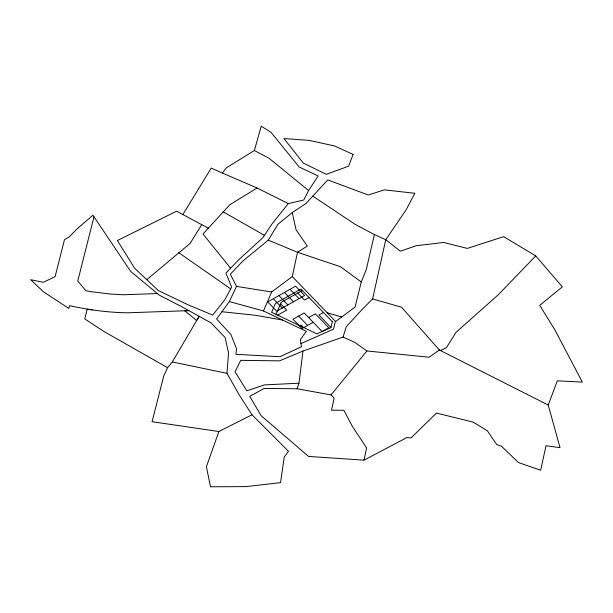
<?xml version="1.0" encoding="UTF-8"?>
<svg xmlns="http://www.w3.org/2000/svg" width="613" height="613" viewBox="0 0 613 613"><rect width="100%" height="100%" fill="white"/><g stroke="black" fill="none" stroke-linecap="round" stroke-linejoin="round"><path stroke-width="0.92" d="M251.997 414.802L239.783 395.822L226.963 373.348L228.542 352.996L225.101 337.495L211.033 322.898L183.961 307.902L159.234 295.114L130.646 271.352L92.931 215.232L77.345 228.626L69.323 236.794L64.472 239.668L55.109 276.678L43.324 282.264L30.65 279.727L43.347 291.719L68.825 308.454L69.53 305.672C88.586 309.91 108.026 312.507 127.558 312.799L188.896 310.645L184.605 310.676L196.666 320.538L199.133 316.339L172.299 361.969L167.579 367.662L163.847 375.562L152.078 421.706L218.856 431.537L251.997 414.802L288.508 451.298L284.248 457.045L280.547 482.638L246.02 486.615L210.497 486.799L206.405 466.754L218.856 431.537M297.129 388.765L298.96 383.217L302.991 351.05L343.081 337.073L354.804 342.414L366.873 350.965L429.146 357.218L439.345 349.985L548.244 405.055L560.006 447.659L546.014 445.72L540.674 470.24L518.552 462.6L501.511 446.264L496.668 444.532L487.327 430.732L473.297 422.158L436.448 413.078L411.016 437.973L406.902 437.536L364.015 460.148L308.538 456.417L261.153 415.714L249.736 396.389L264.096 388.458L297.129 388.765L331.074 394.925L334.146 398.189L331.503 410.22L343.878 410.289L352.138 426.035L366.62 447.896L364.015 460.148M263.452 310.952L306.285 331.334L300.347 339.686L301.466 346.736L279.942 356.728L235.875 354.322L236.557 348.897L230.955 334.568L216.619 319.036L229.346 301.581L263.452 310.952L271.666 291.972L292.317 276.578L297.489 252.265L307.32 246.089L296.094 229.844L292.24 212.581L305.964 203.531L327.763 179.916L368.26 195.003L384.397 189.861L414.848 193.279L405.906 210.213L385.753 239.683L372.627 298.929L362.045 309.527L346.176 326.867L343.081 337.073M312.791 196.122L354.973 224.251L374.39 234.58L366.245 269.697L361.264 281.957L355.073 307.029L335.602 321.534L292.317 276.578M335.365 321.289L333.503 329.143L300.968 343.609M93.996 216.81L77.759 281.038L85.966 290.784L90.571 291.604L109.842 294.002L123.374 294.761L157.357 293.55M182.797 214.642L211.232 168.077L222.32 173.035L226.373 167.809L254.364 150.507L261.23 126.201L271.03 132.316L299.152 166.989L318.086 175.969L308.607 190.543L303.757 200.007L288.317 203.585L272.003 223.914L262.992 237.576L238.649 259.843L225.913 273.076L231.622 287.091L224.756 299.849L212.665 315.09L187.854 304.699L158.392 290.593L134.553 268.172L117.405 240.511L176.605 211.194L208.305 228.182L229.783 204.773L257.115 188.015L288.317 203.585M548.244 405.055L557.317 380.819L582.35 382.098L554.842 329.794L539.731 305.366L562.32 286.869L535.747 255.912L503.641 236.656L467.328 248.411L443.636 242.457L416.12 245.744L400.358 251.2L385.753 239.683L374.39 234.58M276.026 314.408L281.267 302.301L302.278 290.501M229.346 301.581L236.495 286.394L230.342 274.18L243.139 260.786L268.287 240.15L277.888 224.304L292.24 212.581M201.815 224.58L190.084 243.422L146.882 279.605M331.074 394.925L366.873 350.965M208.305 228.182L203.026 234.043L230.595 268.218M535.747 255.912L498.223 294.807L455.995 332.353L446.279 347.87L439.988 350.697L401.53 307.22L372.627 298.929M277.628 315.166L286.677 310.086L280.616 303.795M309.044 297.527L304.538 300.056L297.772 293.029M308.623 317.549L315.32 313.787L328.798 327.779L322.093 331.541L304.217 312.967L293.052 319.243L302.033 328.568L313.197 322.3M299.795 325.718L301.044 325.013L303.343 327.403M323.419 312.446L318.913 314.982L330.936 327.472M302.991 351.05L279.574 360.85L240.717 360.352L235.04 371.792L246.809 390.787L264.51 384.887L298.96 383.217M221.937 311.733L254.901 315.22L282.509 320.017M92.203 309.887L87.23 309.105L84.747 318.913L103.827 331.441L167.579 367.662M236.495 286.394L271.666 291.972M172.299 361.969L226.963 373.348M327.181 312.783L341.694 316.998M268.287 240.15L297.489 252.265L340.506 266.755L361.264 281.957M222.32 173.035L257.115 188.015M254.364 150.507L268.9 158.146L308.607 190.543M223.078 211.776L264.578 235.446M178.789 252.725L230.634 288.861M290.041 289.313L299.021 298.638M284.455 292.447L293.435 301.772M278.877 295.581L287.857 304.914M298.631 316.101L307.611 325.434M273.291 298.715L282.271 308.048M332.315 321.695L330.905 327.618L316.898 333.847L271.605 312.301L275.459 303.397L300.929 289.091L332.315 321.695M353.096 154.422L348.59 166.2L326.338 174.307L303.32 163.119L283.965 138.546L309.228 140.385L334.66 145.978L353.096 154.422M295.627 286.179L267.705 301.857L276.685 311.182L304.607 295.504L295.627 286.179"/></g></svg>
